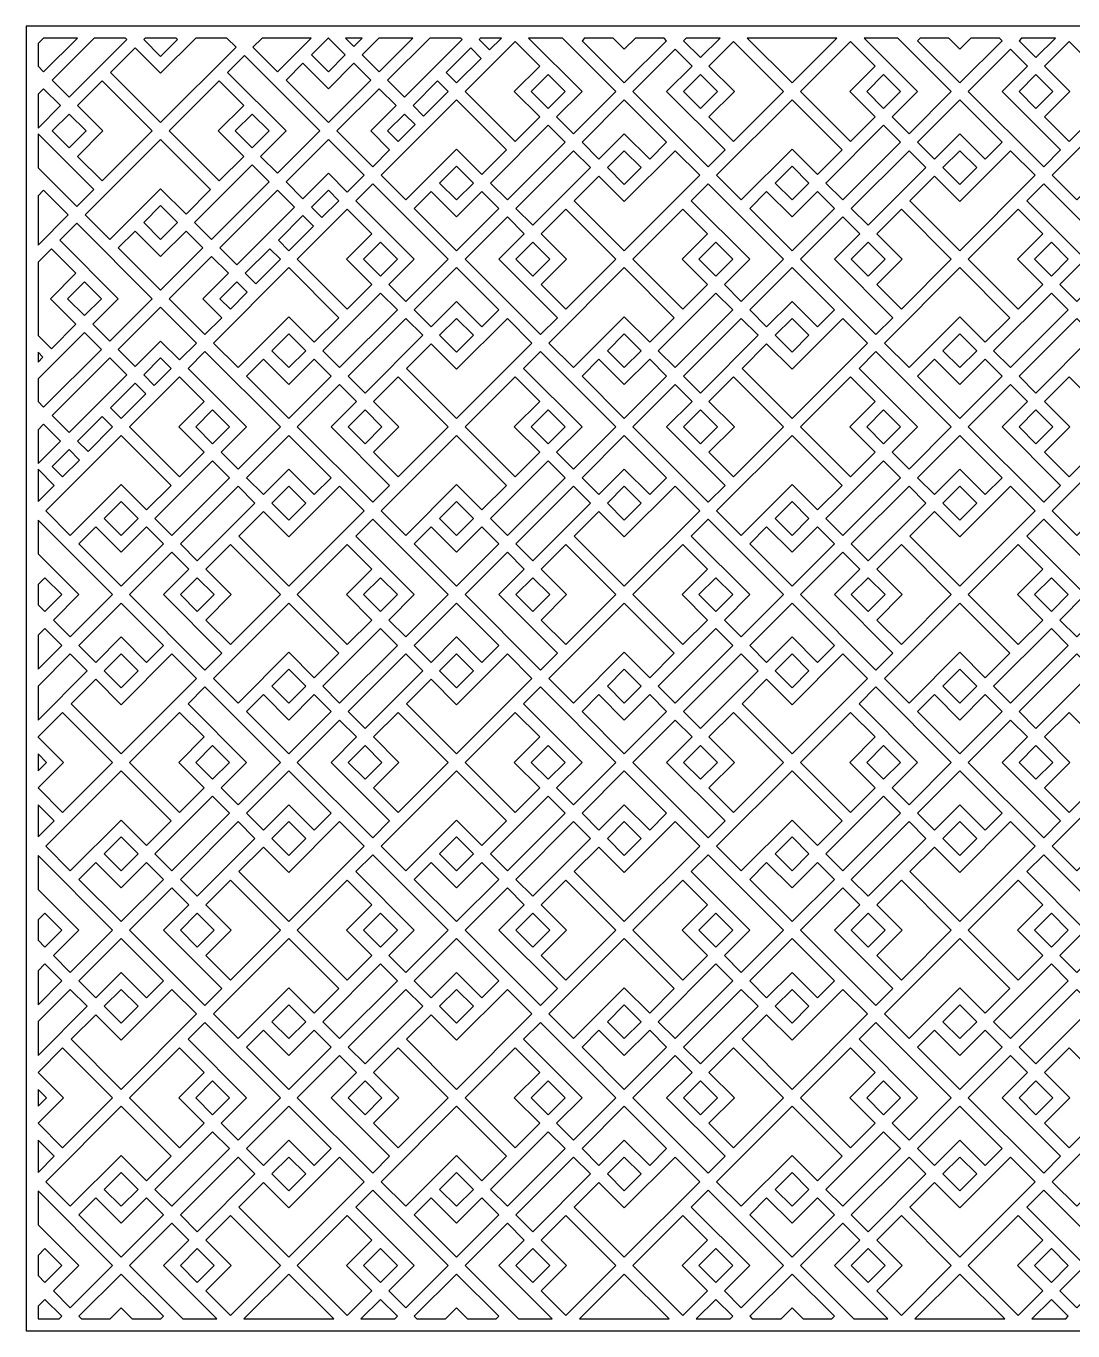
# Model space of a CAD drawing. Header units: millimetres. Extents: x 21272 to 24672, y 561 to 2741.
# Drawn here: x 21272 to 23021, y 561 to 2741 of the extents above; entities that cross this region are included whole.
import ezdxf

# ---------------------------------------------------------------- set-up
doc = ezdxf.new("R2010")
doc.units = ezdxf.units.MM
doc.layers.get('0').update_dxf_attribs({"color": 1})

msp = doc.modelspace()

# ---------------------------------------------------------------- linework, layer by layer
for points in [[(21272.5, 561.4), (24672.5, 561.4), (24672.5, 2741.4), (21272.5, 2741.4)], [(21292.5, 2674.6), (21301.8, 2665.2), (21358.1, 2721.4), (21301.5, 2721.4), (21292.5, 2712.4)], [(21438.4, 2721.4), (21386.4, 2721.4), (21316, 2651.1), (21344.3, 2622.8), (21440.7, 2719.2)], [(21556.1, 2721.4), (21497.2, 2662.6), (21454.8, 2705), (21413.7, 2663.9), (21497.2, 2580.4), (21623.2, 2706.3), (21608.1, 2721.4)], [(21523.2, 2721.4), (21471.2, 2721.4), (21468.9, 2719.2), (21497.2, 2690.9), (21525.5, 2719.2)], [(21666.6, 2721.4), (21651.5, 2706.3), (21692.6, 2665.2), (21748.8, 2721.4)], [(21777.8, 2721.4), (21777.1, 2721.4), (21749.2, 2693.5), (21777.5, 2665.2), (21805.7, 2693.5)], [(21833.7, 2721.4), (21806.1, 2721.4), (21819.9, 2707.6)], [(21918.5, 2721.4), (21862, 2721.4), (21834, 2693.5), (21862.3, 2665.2)], [(21946.8, 2721.4), (21876.5, 2651.1), (21904.7, 2622.8), (22001.1, 2719.2), (21998.9, 2721.4)], [(22032.8, 2687.5), (22015.3, 2705), (21974.1, 2663.9), (21991.6, 2646.4)], [(22089.3, 2548.7), (22130.5, 2589.8), (22088, 2632.3), (22130.5, 2674.7), (22089.3, 2715.8), (22005.8, 2632.3)], [(22031.7, 2721.4), (22029.4, 2719.2), (22046.9, 2701.7), (22066.7, 2721.4)], [(22168.6, 2721.4), (22112, 2721.4), (22201.2, 2632.3), (22158.7, 2589.8), (22187, 2561.6), (22257.7, 2632.3)], [(22205.5, 2721.4), (22201.2, 2717.1), (22271.9, 2646.4), (22342.6, 2717.1), (22338.3, 2721.4), (22290.3, 2721.4), (22271.9, 2703), (22253.4, 2721.4)], [(22431.8, 2721.4), (22375.2, 2721.4), (22370.9, 2717.1), (22399.2, 2688.8)], [(22454.4, 2548.7), (22538, 2632.3), (22454.4, 2715.8), (22413.3, 2674.7), (22455.7, 2632.3), (22413.3, 2589.8)], [(22477.1, 2721.4), (22552.1, 2646.4), (22627.2, 2721.4)], [(22649.8, 2548.7), (22690.9, 2589.8), (22648.5, 2632.3), (22690.9, 2674.7), (22649.8, 2715.8), (22566.3, 2632.3)], [(22672.5, 2721.4), (22761.6, 2632.3), (22719.2, 2589.8), (22747.5, 2561.6), (22818.2, 2632.3), (22729, 2721.4)], [(22766, 2721.4), (22761.6, 2717.1), (22832.4, 2646.4), (22903.1, 2717.1), (22898.7, 2721.4), (22850.8, 2721.4), (22832.4, 2703), (22813.9, 2721.4)], [(22935.7, 2721.4), (22931.3, 2717.1), (22959.6, 2688.8), (22992.2, 2721.4)], [(23014.9, 2548.7), (23098.4, 2632.3), (23014.9, 2715.8), (22973.8, 2674.7), (23016.2, 2632.3), (22973.8, 2589.8)], [(21692.6, 2495.5), (21763.3, 2566.2), (21637.3, 2692.2), (21609.1, 2663.9), (21706.8, 2566.2), (21664.3, 2523.8)], [(22440.3, 2534.6), (22412, 2506.3), (22286, 2632.3), (22356.7, 2703), (22385, 2674.7), (22342.6, 2632.3)], [(23000.8, 2534.6), (22972.5, 2506.3), (22846.5, 2632.3), (22917.2, 2703), (22945.5, 2674.7), (22903.1, 2632.3)], [(21706.8, 2651.1), (21735, 2679.4), (21777.5, 2636.9), (21819.9, 2679.4), (21848.2, 2651.1), (21777.5, 2580.4)], [(22144.6, 2604), (22116.3, 2632.3), (22144.6, 2660.6), (22172.9, 2632.3)], [(22427.4, 2632.3), (22399.2, 2604), (22370.9, 2632.3), (22399.2, 2660.6)], [(22705.1, 2604), (22676.8, 2632.3), (22705.1, 2660.6), (22733.4, 2632.3)], [(22987.9, 2632.3), (22959.6, 2604), (22931.3, 2632.3), (22959.6, 2660.6)], [(21399.5, 2482.7), (21483.1, 2566.2), (21399.5, 2649.8), (21358.4, 2608.7), (21400.8, 2566.2), (21358.4, 2523.8)], [(21594.9, 2482.7), (21636, 2523.8), (21593.6, 2566.2), (21636, 2608.7), (21594.9, 2649.8), (21511.4, 2566.2)], [(21977.5, 2632.3), (21960, 2649.8), (21918.9, 2608.7), (21936.4, 2591.1)], [(21292.5, 2627.6), (21292.5, 2571), (21330.1, 2608.7), (21301.8, 2636.9)], [(21851.5, 2506.3), (21791.6, 2566.2), (21862.3, 2636.9), (21890.6, 2608.7), (21848.2, 2566.2), (21879.8, 2534.6)], [(22075.2, 2534.6), (21991.6, 2618.1), (21865.7, 2492.2), (21906.8, 2451), (21991.6, 2535.9), (22034.1, 2493.5)], [(22201.2, 2547.4), (22271.9, 2618.1), (22342.6, 2547.4), (22314.3, 2519.1), (22271.9, 2561.6), (22229.5, 2519.1)], [(22635.7, 2534.6), (22552.1, 2618.1), (22426.1, 2492.2), (22467.3, 2451), (22552.1, 2535.9), (22594.5, 2493.5)], [(22761.6, 2547.4), (22832.4, 2618.1), (22903.1, 2547.4), (22874.8, 2519.1), (22832.4, 2561.6), (22789.9, 2519.1)], [(23196.1, 2534.6), (23112.6, 2618.1), (22986.6, 2492.2), (23027.7, 2451), (23112.6, 2535.9), (23155, 2493.5)], [(21372.6, 2566.2), (21344.3, 2537.9), (21316, 2566.2), (21344.3, 2594.5)], [(21650.2, 2537.9), (21621.9, 2566.2), (21650.2, 2594.5), (21678.5, 2566.2)], [(21894, 2548.7), (21876.5, 2566.2), (21904.7, 2594.5), (21922.2, 2577)], [(22172.9, 2547.4), (22144.6, 2575.7), (22048.2, 2479.3), (22076.5, 2451)], [(22733.4, 2547.4), (22705.1, 2575.7), (22608.7, 2479.3), (22637, 2451)], [(21292.5, 2561.5), (21292.5, 2504.9), (21357.1, 2440.2), (21385.4, 2468.5)], [(21580.8, 2468.5), (21497.2, 2552.1), (21371.3, 2426.1), (21412.4, 2385), (21497.2, 2469.8), (21539.7, 2427.4)], [(21809.1, 2463.9), (21777.5, 2495.5), (21735, 2453.1), (21706.8, 2481.4), (21777.5, 2552.1), (21837.4, 2492.2)], [(22090.6, 2436.9), (22118.9, 2408.6), (22215.3, 2505), (22187, 2533.3)], [(22188.3, 2449.7), (22271.9, 2366.2), (22397.9, 2492.2), (22356.7, 2533.3), (22271.9, 2448.4), (22229.5, 2490.9)], [(22271.9, 2476.7), (22243.6, 2505), (22271.9, 2533.3), (22300.2, 2505)], [(22651.1, 2436.9), (22679.4, 2408.6), (22775.8, 2505), (22747.5, 2533.3)], [(22748.8, 2449.7), (22832.4, 2366.2), (22958.3, 2492.2), (22917.2, 2533.3), (22832.4, 2448.4), (22789.9, 2490.9)], [(22832.4, 2476.7), (22804.1, 2505), (22832.4, 2533.3), (22860.6, 2505)], [(21678.5, 2481.4), (21650.2, 2509.7), (21553.8, 2413.3), (21582.1, 2385)], [(22019.9, 2479.3), (21991.6, 2451), (21963.4, 2479.3), (21991.6, 2507.6)], [(22580.4, 2479.3), (22552.1, 2451), (22523.8, 2479.3), (22552.1, 2507.6)], [(21292.5, 2375.6), (21343, 2426.1), (21301.8, 2467.2), (21292.5, 2457.9)], [(21596.2, 2370.8), (21624.5, 2342.6), (21720.9, 2438.9), (21692.6, 2467.2)], [(21766.7, 2421.4), (21749.2, 2438.9), (21777.5, 2467.2), (21795, 2449.7)], [(21906.8, 2281.3), (21977.5, 2352), (21851.5, 2478), (21823.2, 2449.7), (21920.9, 2352), (21878.5, 2309.6)], [(21920.9, 2436.9), (21949.2, 2465.2), (21991.6, 2422.7), (22034.1, 2465.2), (22062.4, 2436.9), (21991.6, 2366.2)], [(22467.3, 2281.3), (22538, 2352), (22412, 2478), (22383.7, 2449.7), (22481.4, 2352), (22439, 2309.6)], [(22481.4, 2436.9), (22509.7, 2465.2), (22552.1, 2422.7), (22594.5, 2465.2), (22622.8, 2436.9), (22552.1, 2366.2)], [(23027.7, 2281.3), (23098.4, 2352), (22972.5, 2478), (22944.2, 2449.7), (23041.9, 2352), (22999.5, 2309.6)], [(21525.5, 2413.3), (21497.2, 2385), (21468.9, 2413.3), (21497.2, 2441.6)], [(21752.5, 2407.3), (21735, 2424.8), (21693.9, 2383.7), (21711.4, 2366.2)], [(21809.1, 2268.5), (21850.2, 2309.6), (21807.8, 2352), (21850.2, 2394.5), (21809.1, 2435.6), (21725.6, 2352)], [(22160, 2254.3), (22131.8, 2226.1), (22005.8, 2352), (22076.5, 2422.7), (22104.8, 2394.5), (22062.4, 2352)], [(22174.2, 2268.5), (22257.7, 2352), (22174.2, 2435.6), (22133.1, 2394.5), (22175.5, 2352), (22133.1, 2309.6)], [(22369.6, 2268.5), (22410.7, 2309.6), (22368.3, 2352), (22410.7, 2394.5), (22369.6, 2435.6), (22286, 2352)], [(22720.5, 2254.3), (22692.2, 2226.1), (22566.3, 2352), (22637, 2422.7), (22665.3, 2394.5), (22622.8, 2352)], [(22734.7, 2268.5), (22818.2, 2352), (22734.7, 2435.6), (22693.5, 2394.5), (22736, 2352), (22693.5, 2309.6)], [(22930, 2268.5), (22971.2, 2309.6), (22928.7, 2352), (22971.2, 2394.5), (22930, 2435.6), (22846.5, 2352)], [(21412.4, 2215.3), (21483.1, 2286), (21357.1, 2412), (21328.8, 2383.7), (21426.5, 2286), (21384.1, 2243.6)], [(21426.5, 2370.8), (21454.8, 2399.1), (21497.2, 2356.7), (21539.7, 2399.1), (21567.9, 2370.8), (21497.2, 2300.1)], [(21864.4, 2323.8), (21836.1, 2352), (21864.4, 2380.3), (21892.7, 2352)], [(22147.2, 2352), (22118.9, 2323.8), (22090.6, 2352), (22118.9, 2380.3)], [(22424.8, 2323.8), (22396.6, 2352), (22424.8, 2380.3), (22453.1, 2352)], [(22707.7, 2352), (22679.4, 2323.8), (22651.1, 2352), (22679.4, 2380.3)], [(22985.3, 2323.8), (22957, 2352), (22985.3, 2380.3), (23013.6, 2352)], [(21292.5, 2347.3), (21292.5, 2224.7), (21314.7, 2202.4), (21355.8, 2243.6), (21313.4, 2286), (21355.8, 2328.4), (21314.7, 2369.5)], [(21571.3, 2226.1), (21511.4, 2286), (21582.1, 2356.7), (21610.4, 2328.4), (21567.9, 2286), (21599.6, 2254.3)], [(21697.3, 2352), (21679.8, 2369.5), (21638.6, 2328.4), (21656.1, 2310.9)], [(21795, 2254.3), (21711.4, 2337.9), (21585.4, 2211.9), (21626.6, 2170.8), (21711.4, 2255.6), (21753.8, 2213.2)], [(21920.9, 2267.2), (21991.6, 2337.9), (22062.4, 2267.2), (22034.1, 2238.9), (21991.6, 2281.3), (21949.2, 2238.9)], [(22355.4, 2254.3), (22271.9, 2337.9), (22145.9, 2211.9), (22187, 2170.8), (22271.9, 2255.6), (22314.3, 2213.2)], [(22481.4, 2267.2), (22552.1, 2337.9), (22622.8, 2267.2), (22594.5, 2238.9), (22552.1, 2281.3), (22509.7, 2238.9)], [(22915.9, 2254.3), (22832.4, 2337.9), (22706.4, 2211.9), (22747.5, 2170.8), (22832.4, 2255.6), (22874.8, 2213.2)], [(21369.9, 2257.7), (21341.7, 2286), (21369.9, 2314.3), (21398.2, 2286)], [(21613.7, 2268.5), (21596.2, 2286), (21624.5, 2314.3), (21642, 2296.8)], [(21892.7, 2267.2), (21864.4, 2295.5), (21768, 2199.1), (21796.3, 2170.8)], [(22453.1, 2267.2), (22424.8, 2295.5), (22328.5, 2199.1), (22356.7, 2170.8)], [(23013.6, 2267.2), (22985.3, 2295.5), (22888.9, 2199.1), (22917.2, 2170.8)], [(21528.9, 2183.6), (21497.2, 2215.3), (21454.8, 2172.9), (21426.5, 2201.1), (21497.2, 2271.8), (21557.2, 2211.9)], [(21810.4, 2156.7), (21838.7, 2128.4), (21935.1, 2224.8), (21906.8, 2253)], [(21908.1, 2169.5), (21991.6, 2085.9), (22117.6, 2211.9), (22076.5, 2253), (21991.6, 2168.2), (21949.2, 2210.6)], [(21991.6, 2196.5), (21963.4, 2224.8), (21991.6, 2253), (22019.9, 2224.8)], [(22370.9, 2156.7), (22399.2, 2128.4), (22495.5, 2224.8), (22467.3, 2253)], [(22468.6, 2169.5), (22552.1, 2085.9), (22678.1, 2211.9), (22637, 2253), (22552.1, 2168.2), (22509.7, 2210.6)], [(22552.1, 2196.5), (22523.8, 2224.8), (22552.1, 2253), (22580.4, 2224.8)], [(22931.3, 2156.7), (22959.6, 2128.4), (23056, 2224.8), (23027.7, 2253)], [(21292.5, 2151.9), (21292.5, 2114.1), (21301.8, 2104.7), (21398.2, 2201.1), (21369.9, 2229.4)], [(21739.7, 2199.1), (21711.4, 2170.8), (21683.1, 2199.1), (21711.4, 2227.4)], [(22300.2, 2199.1), (22271.9, 2170.8), (22243.6, 2199.1), (22271.9, 2227.4)], [(22860.6, 2199.1), (22832.4, 2170.8), (22804.1, 2199.1), (22832.4, 2227.4)], [(21292.5, 2196.4), (21292.5, 2180.2), (21300.5, 2188.3)], [(21316, 2090.6), (21344.3, 2062.3), (21440.7, 2158.7), (21412.4, 2187)], [(21486.4, 2141.2), (21468.9, 2158.7), (21497.2, 2187), (21514.7, 2169.5)], [(21626.6, 2001.1), (21697.3, 2071.8), (21571.3, 2197.8), (21543, 2169.5), (21640.7, 2071.8), (21598.3, 2029.4)], [(21640.7, 2156.7), (21669, 2184.9), (21711.4, 2142.5), (21753.8, 2184.9), (21782.1, 2156.7), (21711.4, 2085.9)], [(22187, 2001.1), (22257.7, 2071.8), (22131.8, 2197.8), (22103.5, 2169.5), (22201.2, 2071.8), (22158.7, 2029.4)], [(22201.2, 2156.7), (22229.5, 2184.9), (22271.9, 2142.5), (22314.3, 2184.9), (22342.6, 2156.7), (22271.9, 2085.9)], [(22747.5, 2001.1), (22818.2, 2071.8), (22692.2, 2197.8), (22664, 2169.5), (22761.6, 2071.8), (22719.2, 2029.4)], [(22761.6, 2156.7), (22789.9, 2184.9), (22832.4, 2142.5), (22874.8, 2184.9), (22903.1, 2156.7), (22832.4, 2085.9)], [(21472.3, 2127.1), (21454.8, 2144.6), (21413.7, 2103.4), (21431.2, 2085.9)], [(21528.9, 1988.3), (21570, 2029.4), (21527.6, 2071.8), (21570, 2114.2), (21528.9, 2155.4), (21445.3, 2071.8)], [(21879.8, 1974.1), (21851.5, 1945.8), (21725.6, 2071.8), (21796.3, 2142.5), (21824.6, 2114.2), (21782.1, 2071.8)], [(21894, 1988.3), (21977.5, 2071.8), (21894, 2155.4), (21852.8, 2114.2), (21895.3, 2071.8), (21852.8, 2029.4)], [(22089.3, 1988.3), (22130.5, 2029.4), (22088, 2071.8), (22130.5, 2114.2), (22089.3, 2155.4), (22005.8, 2071.8)], [(22440.3, 1974.1), (22412, 1945.8), (22286, 2071.8), (22356.7, 2142.5), (22385, 2114.2), (22342.6, 2071.8)], [(22454.4, 1988.3), (22538, 2071.8), (22454.4, 2155.4), (22413.3, 2114.2), (22455.7, 2071.8), (22413.3, 2029.4)], [(22649.8, 1988.3), (22690.9, 2029.4), (22648.5, 2071.8), (22690.9, 2114.2), (22649.8, 2155.4), (22566.3, 2071.8)], [(23000.8, 1974.1), (22972.5, 1945.8), (22846.5, 2071.8), (22917.2, 2142.5), (22945.5, 2114.2), (22903.1, 2071.8)], [(23014.9, 1988.3), (23098.4, 2071.8), (23014.9, 2155.4), (22973.8, 2114.2), (23016.2, 2071.8), (22973.8, 2029.4)], [(21584.1, 2043.5), (21555.8, 2071.8), (21584.1, 2100.1), (21612.4, 2071.8)], [(21867, 2071.8), (21838.7, 2043.5), (21810.4, 2071.8), (21838.7, 2100.1)], [(22144.6, 2043.5), (22116.3, 2071.8), (22144.6, 2100.1), (22172.9, 2071.8)], [(22427.4, 2071.8), (22399.2, 2043.5), (22370.9, 2071.8), (22399.2, 2100.1)], [(22705.1, 2043.5), (22676.8, 2071.8), (22705.1, 2100.1), (22733.4, 2071.8)], [(22987.9, 2071.8), (22959.6, 2043.5), (22931.3, 2071.8), (22959.6, 2100.1)], [(21292.5, 2067.1), (21292.5, 2010.5), (21330.1, 2048.2), (21301.8, 2076.5)], [(21417, 2071.8), (21399.5, 2089.3), (21358.4, 2048.2), (21375.9, 2030.7)], [(21514.7, 1974.1), (21431.2, 2057.7), (21305.2, 1931.7), (21346.3, 1890.6), (21431.2, 1975.4), (21473.6, 1933)], [(21640.7, 1986.9), (21711.4, 2057.7), (21782.1, 1986.9), (21753.8, 1958.7), (21711.4, 2001.1), (21669, 1958.7)], [(22075.2, 1974.1), (21991.6, 2057.7), (21865.7, 1931.7), (21906.8, 1890.6), (21991.6, 1975.4), (22034.1, 1933)], [(22201.2, 1986.9), (22271.9, 2057.7), (22342.6, 1986.9), (22314.3, 1958.7), (22271.9, 2001.1), (22229.5, 1958.7)], [(22635.7, 1974.1), (22552.1, 2057.7), (22426.1, 1931.7), (22467.3, 1890.6), (22552.1, 1975.4), (22594.5, 1933)], [(22761.6, 1986.9), (22832.4, 2057.7), (22903.1, 1986.9), (22874.8, 1958.7), (22832.4, 2001.1), (22789.9, 1958.7)], [(23196.1, 1974.1), (23112.6, 2057.7), (22986.6, 1931.7), (23027.7, 1890.6), (23112.6, 1975.4), (23155, 1933)], [(21333.5, 1988.3), (21316, 2005.8), (21344.3, 2034), (21361.8, 2016.5)], [(21612.4, 1986.9), (21584.1, 2015.2), (21487.7, 1918.8), (21516, 1890.6)], [(22172.9, 1986.9), (22144.6, 2015.2), (22048.2, 1918.8), (22076.5, 1890.6)], [(22733.4, 1986.9), (22705.1, 2015.2), (22608.7, 1918.8), (22637, 1890.6)], [(21292.5, 1947.2), (21319.3, 1974.1), (21292.5, 2001)], [(21530.2, 1876.4), (21558.5, 1848.1), (21654.8, 1944.5), (21626.6, 1972.8)], [(21627.9, 1889.3), (21711.4, 1805.7), (21837.4, 1931.7), (21796.3, 1972.8), (21711.4, 1888), (21669, 1930.4)], [(21711.4, 1916.2), (21683.1, 1944.5), (21711.4, 1972.8), (21739.7, 1944.5)], [(22090.6, 1876.4), (22118.9, 1848.1), (22215.3, 1944.5), (22187, 1972.8)], [(22188.3, 1889.3), (22271.9, 1805.7), (22397.9, 1931.7), (22356.7, 1972.8), (22271.9, 1888), (22229.5, 1930.4)], [(22271.9, 1916.2), (22243.6, 1944.5), (22271.9, 1972.8), (22300.2, 1944.5)], [(22651.1, 1876.4), (22679.4, 1848.1), (22775.8, 1944.5), (22747.5, 1972.8)], [(22748.8, 1889.3), (22832.4, 1805.7), (22958.3, 1931.7), (22917.2, 1972.8), (22832.4, 1888), (22789.9, 1930.4)], [(22832.4, 1916.2), (22804.1, 1944.5), (22832.4, 1972.8), (22860.6, 1944.5)], [(21459.5, 1918.8), (21431.2, 1890.6), (21402.9, 1918.8), (21431.2, 1947.1)], [(22019.9, 1918.8), (21991.6, 1890.6), (21963.4, 1918.8), (21991.6, 1947.1)], [(22580.4, 1918.8), (22552.1, 1890.6), (22523.8, 1918.8), (22552.1, 1947.1)], [(21292.5, 1859.6), (21360.5, 1791.6), (21318, 1749.1), (21346.3, 1720.9), (21417, 1791.6), (21292.5, 1916.1)], [(21360.5, 1876.4), (21388.8, 1904.7), (21431.2, 1862.3), (21473.6, 1904.7), (21501.9, 1876.4), (21431.2, 1805.7)], [(21906.8, 1720.9), (21977.5, 1791.6), (21851.5, 1917.5), (21823.2, 1889.3), (21920.9, 1791.6), (21878.5, 1749.1)], [(21920.9, 1876.4), (21949.2, 1904.7), (21991.6, 1862.3), (22034.1, 1904.7), (22062.4, 1876.4), (21991.6, 1805.7)], [(22467.3, 1720.9), (22538, 1791.6), (22412, 1917.5), (22383.7, 1889.3), (22481.4, 1791.6), (22439, 1749.1)], [(22481.4, 1876.4), (22509.7, 1904.7), (22552.1, 1862.3), (22594.5, 1904.7), (22622.8, 1876.4), (22552.1, 1805.7)], [(23027.7, 1720.9), (23098.4, 1791.6), (22972.5, 1917.5), (22944.2, 1889.3), (23041.9, 1791.6), (22999.5, 1749.1)], [(21613.7, 1708), (21697.3, 1791.6), (21613.7, 1875.1), (21572.6, 1834), (21615, 1791.6), (21572.6, 1749.1)], [(21809.1, 1708), (21850.2, 1749.1), (21807.8, 1791.6), (21850.2, 1834), (21809.1, 1875.1), (21725.6, 1791.6)], [(22174.2, 1708), (22257.7, 1791.6), (22174.2, 1875.1), (22133.1, 1834), (22175.5, 1791.6), (22133.1, 1749.1)], [(22369.6, 1708), (22410.7, 1749.1), (22368.3, 1791.6), (22410.7, 1834), (22369.6, 1875.1), (22286, 1791.6)], [(22734.7, 1708), (22818.2, 1791.6), (22734.7, 1875.1), (22693.5, 1834), (22736, 1791.6), (22693.5, 1749.1)], [(22930, 1708), (22971.2, 1749.1), (22928.7, 1791.6), (22971.2, 1834), (22930, 1875.1), (22846.5, 1791.6)], [(21599.6, 1693.9), (21571.3, 1665.6), (21445.3, 1791.6), (21516, 1862.3), (21544.3, 1834), (21501.9, 1791.6)], [(22160, 1693.9), (22131.8, 1665.6), (22005.8, 1791.6), (22076.5, 1862.3), (22104.8, 1834), (22062.4, 1791.6)], [(22720.5, 1693.9), (22692.2, 1665.6), (22566.3, 1791.6), (22637, 1862.3), (22665.3, 1834), (22622.8, 1791.6)], [(21292.5, 1774.7), (21303.9, 1763.3), (21332.2, 1791.6), (21303.9, 1819.9), (21292.5, 1808.4)], [(21586.7, 1791.6), (21558.5, 1763.3), (21530.2, 1791.6), (21558.5, 1819.9)], [(21864.4, 1763.3), (21836.1, 1791.6), (21864.4, 1819.9), (21892.7, 1791.6)], [(22147.2, 1791.6), (22118.9, 1763.3), (22090.6, 1791.6), (22118.9, 1819.9)], [(22424.8, 1763.3), (22396.6, 1791.6), (22424.8, 1819.9), (22453.1, 1791.6)], [(22707.7, 1791.6), (22679.4, 1763.3), (22651.1, 1791.6), (22679.4, 1819.9)], [(22985.3, 1763.3), (22957, 1791.6), (22985.3, 1819.9), (23013.6, 1791.6)], [(21360.5, 1706.7), (21431.2, 1777.4), (21501.9, 1706.7), (21473.6, 1678.4), (21431.2, 1720.9), (21388.8, 1678.4)], [(21795, 1693.9), (21711.4, 1777.4), (21585.4, 1651.4), (21626.6, 1610.3), (21711.4, 1695.2), (21753.8, 1652.8)], [(21920.9, 1706.7), (21991.6, 1777.4), (22062.4, 1706.7), (22034.1, 1678.4), (21991.6, 1720.9), (21949.2, 1678.4)], [(22355.4, 1693.9), (22271.9, 1777.4), (22145.9, 1651.4), (22187, 1610.3), (22271.9, 1695.2), (22314.3, 1652.8)], [(22481.4, 1706.7), (22552.1, 1777.4), (22622.8, 1706.7), (22594.5, 1678.4), (22552.1, 1720.9), (22509.7, 1678.4)], [(22915.9, 1693.9), (22832.4, 1777.4), (22706.4, 1651.4), (22747.5, 1610.3), (22832.4, 1695.2), (22874.8, 1652.8)], [(21292.5, 1723.6), (21292.5, 1667), (21332.2, 1706.7), (21303.9, 1735)], [(21892.7, 1706.7), (21864.4, 1735), (21768, 1638.6), (21796.3, 1610.3)], [(22453.1, 1706.7), (22424.8, 1735), (22328.5, 1638.6), (22356.7, 1610.3)], [(23013.6, 1706.7), (22985.3, 1735), (22888.9, 1638.6), (22917.2, 1610.3)], [(21292.5, 1638.7), (21292.5, 1582.1), (21374.6, 1664.3), (21346.3, 1692.6)], [(21347.6, 1609), (21431.2, 1525.5), (21557.2, 1651.4), (21516, 1692.6), (21431.2, 1607.7), (21388.8, 1650.1)], [(21431.2, 1636), (21402.9, 1664.3), (21431.2, 1692.6), (21459.5, 1664.3)], [(21810.4, 1596.2), (21838.7, 1567.9), (21935.1, 1664.3), (21906.8, 1692.6)], [(21908.1, 1609), (21991.6, 1525.5), (22117.6, 1651.4), (22076.5, 1692.6), (21991.6, 1607.7), (21949.2, 1650.1)], [(21991.6, 1636), (21963.4, 1664.3), (21991.6, 1692.6), (22019.9, 1664.3)], [(22370.9, 1596.2), (22399.2, 1567.9), (22495.5, 1664.3), (22467.3, 1692.6)], [(22468.6, 1609), (22552.1, 1525.5), (22678.1, 1651.4), (22637, 1692.6), (22552.1, 1607.7), (22509.7, 1650.1)], [(22552.1, 1636), (22523.8, 1664.3), (22552.1, 1692.6), (22580.4, 1664.3)], [(22931.3, 1596.2), (22959.6, 1567.9), (23056, 1664.3), (23027.7, 1692.6)], [(21739.7, 1638.6), (21711.4, 1610.3), (21683.1, 1638.6), (21711.4, 1666.9)], [(22300.2, 1638.6), (22271.9, 1610.3), (22243.6, 1638.6), (22271.9, 1666.9)], [(22860.6, 1638.6), (22832.4, 1610.3), (22804.1, 1638.6), (22832.4, 1666.9)], [(21626.6, 1440.6), (21697.3, 1511.3), (21571.3, 1637.3), (21543, 1609), (21640.7, 1511.3), (21598.3, 1468.9)], [(22187, 1440.6), (22257.7, 1511.3), (22131.8, 1637.3), (22103.5, 1609), (22201.2, 1511.3), (22158.7, 1468.9)], [(22747.5, 1440.6), (22818.2, 1511.3), (22692.2, 1637.3), (22664, 1609), (22761.6, 1511.3), (22719.2, 1468.9)], [(21640.7, 1596.2), (21669, 1624.5), (21711.4, 1582), (21753.8, 1624.5), (21782.1, 1596.2), (21711.4, 1525.5)], [(22201.2, 1596.2), (22229.5, 1624.5), (22271.9, 1582), (22314.3, 1624.5), (22342.6, 1596.2), (22271.9, 1525.5)], [(22761.6, 1596.2), (22789.9, 1624.5), (22832.4, 1582), (22874.8, 1624.5), (22903.1, 1596.2), (22832.4, 1525.5)], [(21292.5, 1553.7), (21334.8, 1511.3), (21292.5, 1469), (21292.5, 1468.8), (21333.5, 1427.8), (21417, 1511.3), (21333.5, 1594.9), (21292.5, 1553.9)], [(21528.9, 1427.8), (21570, 1468.9), (21527.6, 1511.3), (21570, 1553.8), (21528.9, 1594.9), (21445.3, 1511.3)], [(21894, 1427.8), (21977.5, 1511.3), (21894, 1594.9), (21852.8, 1553.8), (21895.3, 1511.3), (21852.8, 1468.9)], [(22089.3, 1427.8), (22130.5, 1468.9), (22088, 1511.3), (22130.5, 1553.8), (22089.3, 1594.9), (22005.8, 1511.3)], [(22454.4, 1427.8), (22538, 1511.3), (22454.4, 1594.9), (22413.3, 1553.8), (22455.7, 1511.3), (22413.3, 1468.9)], [(22649.8, 1427.8), (22690.9, 1468.9), (22648.5, 1511.3), (22690.9, 1553.8), (22649.8, 1594.9), (22566.3, 1511.3)], [(23014.9, 1427.8), (23098.4, 1511.3), (23014.9, 1594.9), (22973.8, 1553.8), (23016.2, 1511.3), (22973.8, 1468.9)], [(21879.8, 1413.6), (21851.5, 1385.4), (21725.6, 1511.3), (21796.3, 1582), (21824.6, 1553.8), (21782.1, 1511.3)], [(22440.3, 1413.6), (22412, 1385.4), (22286, 1511.3), (22356.7, 1582), (22385, 1553.8), (22342.6, 1511.3)], [(23000.8, 1413.6), (22972.5, 1385.4), (22846.5, 1511.3), (22917.2, 1582), (22945.5, 1553.8), (22903.1, 1511.3)], [(21584.1, 1483), (21555.8, 1511.3), (21584.1, 1539.6), (21612.4, 1511.3)], [(21867, 1511.3), (21838.7, 1483), (21810.4, 1511.3), (21838.7, 1539.6)], [(22144.6, 1483), (22116.3, 1511.3), (22144.6, 1539.6), (22172.9, 1511.3)], [(22427.4, 1511.3), (22399.2, 1483), (22370.9, 1511.3), (22399.2, 1539.6)], [(22705.1, 1483), (22676.8, 1511.3), (22705.1, 1539.6), (22733.4, 1511.3)], [(22987.9, 1511.3), (22959.6, 1483), (22931.3, 1511.3), (22959.6, 1539.6)], [(21292.5, 1497.3), (21306.5, 1511.3), (21292.5, 1525.4)], [(21514.7, 1413.6), (21431.2, 1497.2), (21305.2, 1371.2), (21346.3, 1330.1), (21431.2, 1414.9), (21473.6, 1372.5)], [(21640.7, 1426.5), (21711.4, 1497.2), (21782.1, 1426.5), (21753.8, 1398.2), (21711.4, 1440.6), (21669, 1398.2)], [(22075.2, 1413.6), (21991.6, 1497.2), (21865.7, 1371.2), (21906.8, 1330.1), (21991.6, 1414.9), (22034.1, 1372.5)], [(22201.2, 1426.5), (22271.9, 1497.2), (22342.6, 1426.5), (22314.3, 1398.2), (22271.9, 1440.6), (22229.5, 1398.2)], [(22635.7, 1413.6), (22552.1, 1497.2), (22426.1, 1371.2), (22467.3, 1330.1), (22552.1, 1414.9), (22594.5, 1372.5)], [(22761.6, 1426.5), (22832.4, 1497.2), (22903.1, 1426.5), (22874.8, 1398.2), (22832.4, 1440.6), (22789.9, 1398.2)], [(23196.1, 1413.6), (23112.6, 1497.2), (22986.6, 1371.2), (23027.7, 1330.1), (23112.6, 1414.9), (23155, 1372.5)], [(21292.5, 1386.8), (21319.3, 1413.6), (21292.5, 1440.5)], [(21612.4, 1426.5), (21584.1, 1454.8), (21487.7, 1358.4), (21516, 1330.1)], [(22172.9, 1426.5), (22144.6, 1454.8), (22048.2, 1358.4), (22076.5, 1330.1)], [(22733.4, 1426.5), (22705.1, 1454.8), (22608.7, 1358.4), (22637, 1330.1)], [(21530.2, 1315.9), (21558.5, 1287.7), (21654.8, 1384.1), (21626.6, 1412.3)], [(21627.9, 1328.8), (21711.4, 1245.2), (21837.4, 1371.2), (21796.3, 1412.3), (21711.4, 1327.5), (21669, 1369.9)], [(21711.4, 1355.8), (21683.1, 1384.1), (21711.4, 1412.3), (21739.7, 1384.1)], [(22090.6, 1315.9), (22118.9, 1287.7), (22215.3, 1384.1), (22187, 1412.3)], [(22188.3, 1328.8), (22271.9, 1245.2), (22397.9, 1371.2), (22356.7, 1412.3), (22271.9, 1327.5), (22229.5, 1369.9)], [(22271.9, 1355.8), (22243.6, 1384.1), (22271.9, 1412.3), (22300.2, 1384.1)], [(22651.1, 1315.9), (22679.4, 1287.7), (22775.8, 1384.1), (22747.5, 1412.3)], [(22748.8, 1328.8), (22832.4, 1245.2), (22958.3, 1371.2), (22917.2, 1412.3), (22832.4, 1327.5), (22789.9, 1369.9)], [(22832.4, 1355.8), (22804.1, 1384.1), (22832.4, 1412.3), (22860.6, 1384.1)], [(21459.5, 1358.4), (21431.2, 1330.1), (21402.9, 1358.4), (21431.2, 1386.7)], [(22019.9, 1358.4), (21991.6, 1330.1), (21963.4, 1358.4), (21991.6, 1386.7)], [(22580.4, 1358.4), (22552.1, 1330.1), (22523.8, 1358.4), (22552.1, 1386.7)], [(21292.5, 1299.1), (21360.5, 1231.1), (21318, 1188.7), (21346.3, 1160.4), (21417, 1231.1), (21292.5, 1355.7)], [(21906.8, 1160.4), (21977.5, 1231.1), (21851.5, 1357.1), (21823.2, 1328.8), (21920.9, 1231.1), (21878.5, 1188.7)], [(22467.3, 1160.4), (22538, 1231.1), (22412, 1357.1), (22383.7, 1328.8), (22481.4, 1231.1), (22439, 1188.7)], [(23027.7, 1160.4), (23098.4, 1231.1), (22972.5, 1357.1), (22944.2, 1328.8), (23041.9, 1231.1), (22999.5, 1188.7)], [(21360.5, 1315.9), (21388.8, 1344.2), (21431.2, 1301.8), (21473.6, 1344.2), (21501.9, 1315.9), (21431.2, 1245.2)], [(21920.9, 1315.9), (21949.2, 1344.2), (21991.6, 1301.8), (22034.1, 1344.2), (22062.4, 1315.9), (21991.6, 1245.2)], [(22481.4, 1315.9), (22509.7, 1344.2), (22552.1, 1301.8), (22594.5, 1344.2), (22622.8, 1315.9), (22552.1, 1245.2)], [(21613.7, 1147.5), (21697.3, 1231.1), (21613.7, 1314.6), (21572.6, 1273.5), (21615, 1231.1), (21572.6, 1188.7)], [(21809.1, 1147.5), (21850.2, 1188.7), (21807.8, 1231.1), (21850.2, 1273.5), (21809.1, 1314.6), (21725.6, 1231.1)], [(22174.2, 1147.5), (22257.7, 1231.1), (22174.2, 1314.6), (22133.1, 1273.5), (22175.5, 1231.1), (22133.1, 1188.7)], [(22369.6, 1147.5), (22410.7, 1188.7), (22368.3, 1231.1), (22410.7, 1273.5), (22369.6, 1314.6), (22286, 1231.1)], [(22734.7, 1147.5), (22818.2, 1231.1), (22734.7, 1314.6), (22693.5, 1273.5), (22736, 1231.1), (22693.5, 1188.7)], [(22930, 1147.5), (22971.2, 1188.7), (22928.7, 1231.1), (22971.2, 1273.5), (22930, 1314.6), (22846.5, 1231.1)], [(21599.6, 1133.4), (21571.3, 1105.1), (21445.3, 1231.1), (21516, 1301.8), (21544.3, 1273.5), (21501.9, 1231.1)], [(22160, 1133.4), (22131.8, 1105.1), (22005.8, 1231.1), (22076.5, 1301.8), (22104.8, 1273.5), (22062.4, 1231.1)], [(22720.5, 1133.4), (22692.2, 1105.1), (22566.3, 1231.1), (22637, 1301.8), (22665.3, 1273.5), (22622.8, 1231.1)], [(21292.5, 1248), (21292.5, 1214.2), (21303.9, 1202.8), (21332.2, 1231.1), (21303.9, 1259.4)], [(21586.7, 1231.1), (21558.5, 1202.8), (21530.2, 1231.1), (21558.5, 1259.4)], [(21864.4, 1202.8), (21836.1, 1231.1), (21864.4, 1259.4), (21892.7, 1231.1)], [(22147.2, 1231.1), (22118.9, 1202.8), (22090.6, 1231.1), (22118.9, 1259.4)], [(22424.8, 1202.8), (22396.6, 1231.1), (22424.8, 1259.4), (22453.1, 1231.1)], [(22707.7, 1231.1), (22679.4, 1202.8), (22651.1, 1231.1), (22679.4, 1259.4)], [(22985.3, 1202.8), (22957, 1231.1), (22985.3, 1259.4), (23013.6, 1231.1)], [(21360.5, 1146.2), (21431.2, 1217), (21501.9, 1146.2), (21473.6, 1118), (21431.2, 1160.4), (21388.8, 1118)], [(21795, 1133.4), (21711.4, 1217), (21585.4, 1091), (21626.6, 1049.9), (21711.4, 1134.7), (21753.8, 1092.3)], [(21920.9, 1146.2), (21991.6, 1217), (22062.4, 1146.2), (22034.1, 1118), (21991.6, 1160.4), (21949.2, 1118)], [(22355.4, 1133.4), (22271.9, 1217), (22145.9, 1091), (22187, 1049.9), (22271.9, 1134.7), (22314.3, 1092.3)], [(22481.4, 1146.2), (22552.1, 1217), (22622.8, 1146.2), (22594.5, 1118), (22552.1, 1160.4), (22509.7, 1118)], [(22915.9, 1133.4), (22832.4, 1217), (22706.4, 1091), (22747.5, 1049.9), (22832.4, 1134.7), (22874.8, 1092.3)], [(21292.5, 1163.1), (21292.5, 1106.5), (21332.2, 1146.2), (21303.9, 1174.5)], [(21892.7, 1146.2), (21864.4, 1174.5), (21768, 1078.1), (21796.3, 1049.9)], [(22453.1, 1146.2), (22424.8, 1174.5), (22328.5, 1078.1), (22356.7, 1049.9)], [(23013.6, 1146.2), (22985.3, 1174.5), (22888.9, 1078.1), (22917.2, 1049.9)], [(21292.5, 1021.7), (21374.6, 1103.8), (21346.3, 1132.1), (21292.5, 1078.2)], [(21347.6, 1048.6), (21431.2, 965), (21557.2, 1091), (21516, 1132.1), (21431.2, 1047.2), (21388.8, 1089.7)], [(21431.2, 1075.5), (21402.9, 1103.8), (21431.2, 1132.1), (21459.5, 1103.8)], [(21810.4, 1035.7), (21838.7, 1007.4), (21935.1, 1103.8), (21906.8, 1132.1)], [(21908.1, 1048.6), (21991.6, 965), (22117.6, 1091), (22076.5, 1132.1), (21991.6, 1047.2), (21949.2, 1089.7)], [(21991.6, 1075.5), (21963.4, 1103.8), (21991.6, 1132.1), (22019.9, 1103.8)], [(22370.9, 1035.7), (22399.2, 1007.4), (22495.5, 1103.8), (22467.3, 1132.1)], [(22468.6, 1048.6), (22552.1, 965), (22678.1, 1091), (22637, 1132.1), (22552.1, 1047.2), (22509.7, 1089.7)], [(22552.1, 1075.5), (22523.8, 1103.8), (22552.1, 1132.1), (22580.4, 1103.8)], [(22931.3, 1035.7), (22959.6, 1007.4), (23056, 1103.8), (23027.7, 1132.1)], [(21739.7, 1078.1), (21711.4, 1049.9), (21683.1, 1078.1), (21711.4, 1106.4)], [(22300.2, 1078.1), (22271.9, 1049.9), (22243.6, 1078.1), (22271.9, 1106.4)], [(22860.6, 1078.1), (22832.4, 1049.9), (22804.1, 1078.1), (22832.4, 1106.4)], [(21626.6, 880.2), (21697.3, 950.9), (21571.3, 1076.8), (21543, 1048.6), (21640.7, 950.9), (21598.3, 908.4)], [(22187, 880.2), (22257.7, 950.9), (22131.8, 1076.8), (22103.5, 1048.6), (22201.2, 950.9), (22158.7, 908.4)], [(22747.5, 880.2), (22818.2, 950.9), (22692.2, 1076.8), (22664, 1048.6), (22761.6, 950.9), (22719.2, 908.4)], [(21640.7, 1035.7), (21669, 1064), (21711.4, 1021.6), (21753.8, 1064), (21782.1, 1035.7), (21711.4, 965)], [(22201.2, 1035.7), (22229.5, 1064), (22271.9, 1021.6), (22314.3, 1064), (22342.6, 1035.7), (22271.9, 965)], [(22761.6, 1035.7), (22789.9, 1064), (22832.4, 1021.6), (22874.8, 1064), (22903.1, 1035.7), (22832.4, 965)], [(21292.5, 993.2), (21334.8, 950.9), (21292.5, 908.5), (21292.5, 908.3), (21333.5, 867.3), (21417, 950.9), (21333.5, 1034.4), (21292.5, 993.4)], [(21528.9, 867.3), (21570, 908.4), (21527.6, 950.9), (21570, 993.3), (21528.9, 1034.4), (21445.3, 950.9)], [(21894, 867.3), (21977.5, 950.9), (21894, 1034.4), (21852.8, 993.3), (21895.3, 950.9), (21852.8, 908.4)], [(22089.3, 867.3), (22130.5, 908.4), (22088, 950.9), (22130.5, 993.3), (22089.3, 1034.4), (22005.8, 950.9)], [(22454.4, 867.3), (22538, 950.9), (22454.4, 1034.4), (22413.3, 993.3), (22455.7, 950.9), (22413.3, 908.4)], [(22649.8, 867.3), (22690.9, 908.4), (22648.5, 950.9), (22690.9, 993.3), (22649.8, 1034.4), (22566.3, 950.9)], [(23014.9, 867.3), (23098.4, 950.9), (23014.9, 1034.4), (22973.8, 993.3), (23016.2, 950.9), (22973.8, 908.4)], [(21879.8, 853.2), (21851.5, 824.9), (21725.6, 950.9), (21796.3, 1021.6), (21824.6, 993.3), (21782.1, 950.9)], [(22440.3, 853.2), (22412, 824.9), (22286, 950.9), (22356.7, 1021.6), (22385, 993.3), (22342.6, 950.9)], [(23000.8, 853.2), (22972.5, 824.9), (22846.5, 950.9), (22917.2, 1021.6), (22945.5, 993.3), (22903.1, 950.9)], [(21292.5, 964.9), (21292.5, 936.8), (21306.5, 950.9)], [(21584.1, 922.6), (21555.8, 950.9), (21584.1, 979.1), (21612.4, 950.9)], [(21867, 950.9), (21838.7, 922.6), (21810.4, 950.9), (21838.7, 979.1)], [(22144.6, 922.6), (22116.3, 950.9), (22144.6, 979.1), (22172.9, 950.9)], [(22427.4, 950.9), (22399.2, 922.6), (22370.9, 950.9), (22399.2, 979.1)], [(22705.1, 922.6), (22676.8, 950.9), (22705.1, 979.1), (22733.4, 950.9)], [(22987.9, 950.9), (22959.6, 922.6), (22931.3, 950.9), (22959.6, 979.1)], [(21514.7, 853.2), (21431.2, 936.7), (21305.2, 810.7), (21346.3, 769.6), (21431.2, 854.5), (21473.6, 812)], [(21640.7, 866), (21711.4, 936.7), (21782.1, 866), (21753.8, 837.7), (21711.4, 880.2), (21669, 837.7)], [(22075.2, 853.2), (21991.6, 936.7), (21865.7, 810.7), (21906.8, 769.6), (21991.6, 854.5), (22034.1, 812)], [(22201.2, 866), (22271.9, 936.7), (22342.6, 866), (22314.3, 837.7), (22271.9, 880.2), (22229.5, 837.7)], [(22635.7, 853.2), (22552.1, 936.7), (22426.1, 810.7), (22467.3, 769.6), (22552.1, 854.5), (22594.5, 812)], [(22761.6, 866), (22832.4, 936.7), (22903.1, 866), (22874.8, 837.7), (22832.4, 880.2), (22789.9, 837.7)], [(23196.1, 853.2), (23112.6, 936.7), (22986.6, 810.7), (23027.7, 769.6), (23112.6, 854.5), (23155, 812)], [(21612.4, 866), (21584.1, 894.3), (21487.7, 797.9), (21516, 769.6)], [(22172.9, 866), (22144.6, 894.3), (22048.2, 797.9), (22076.5, 769.6)], [(22733.4, 866), (22705.1, 894.3), (22608.7, 797.9), (22637, 769.6)], [(21292.5, 826.3), (21319.3, 853.2), (21292.5, 880)], [(21530.2, 755.5), (21558.5, 727.2), (21654.8, 823.6), (21626.6, 851.9)], [(21627.9, 768.3), (21711.4, 684.8), (21837.4, 810.7), (21796.3, 851.9), (21711.4, 767), (21669, 809.4)], [(21711.4, 795.3), (21683.1, 823.6), (21711.4, 851.9), (21739.7, 823.6)], [(22090.6, 755.5), (22118.9, 727.2), (22215.3, 823.6), (22187, 851.9)], [(22188.3, 768.3), (22271.9, 684.8), (22397.9, 810.7), (22356.7, 851.9), (22271.9, 767), (22229.5, 809.4)], [(22271.9, 795.3), (22243.6, 823.6), (22271.9, 851.9), (22300.2, 823.6)], [(22651.1, 755.5), (22679.4, 727.2), (22775.8, 823.6), (22747.5, 851.9)], [(22748.8, 768.3), (22832.4, 684.8), (22958.3, 810.7), (22917.2, 851.9), (22832.4, 767), (22789.9, 809.4)], [(22832.4, 795.3), (22804.1, 823.6), (22832.4, 851.9), (22860.6, 823.6)], [(21459.5, 797.9), (21431.2, 769.6), (21402.9, 797.9), (21431.2, 826.2)], [(22019.9, 797.9), (21991.6, 769.6), (21963.4, 797.9), (21991.6, 826.2)], [(22580.4, 797.9), (22552.1, 769.6), (22523.8, 797.9), (22552.1, 826.2)], [(21292.5, 795.2), (21292.5, 738.6), (21360.5, 670.6), (21318, 628.2), (21346.3, 599.9), (21417, 670.6)], [(21906.8, 599.9), (21977.5, 670.6), (21851.5, 796.6), (21823.2, 768.3), (21920.9, 670.6), (21878.5, 628.2)], [(22467.3, 599.9), (22538, 670.6), (22412, 796.6), (22383.7, 768.3), (22481.4, 670.6), (22439, 628.2)], [(23027.7, 599.9), (23098.4, 670.6), (22972.5, 796.6), (22944.2, 768.3), (23041.9, 670.6), (22999.5, 628.2)], [(21360.5, 755.5), (21388.8, 783.8), (21431.2, 741.3), (21473.6, 783.8), (21501.9, 755.5), (21431.2, 684.8)], [(21920.9, 755.5), (21949.2, 783.8), (21991.6, 741.3), (22034.1, 783.8), (22062.4, 755.5), (21991.6, 684.8)], [(22481.4, 755.5), (22509.7, 783.8), (22552.1, 741.3), (22594.5, 783.8), (22622.8, 755.5), (22552.1, 684.8)], [(21591.1, 581.4), (21501.9, 670.6), (21544.3, 713.1), (21516, 741.3), (21445.3, 670.6), (21534.5, 581.4)], [(21613.7, 587.1), (21697.3, 670.6), (21613.7, 754.2), (21572.6, 713.1), (21615, 670.6), (21572.6, 628.2)], [(21809.1, 587.1), (21850.2, 628.2), (21807.8, 670.6), (21850.2, 713.1), (21809.1, 754.2), (21725.6, 670.6)], [(22151.5, 581.4), (22062.4, 670.6), (22104.8, 713.1), (22076.5, 741.3), (22005.8, 670.6), (22095, 581.4)], [(22174.2, 587.1), (22257.7, 670.6), (22174.2, 754.2), (22133.1, 713.1), (22175.5, 670.6), (22133.1, 628.2)], [(22369.6, 587.1), (22410.7, 628.2), (22368.3, 670.6), (22410.7, 713.1), (22369.6, 754.2), (22286, 670.6)], [(22655.4, 581.4), (22712, 581.4), (22622.8, 670.6), (22665.3, 713.1), (22637, 741.3), (22566.3, 670.6)], [(22734.7, 587.1), (22818.2, 670.6), (22734.7, 754.2), (22693.5, 713.1), (22736, 670.6), (22693.5, 628.2)], [(22930, 587.1), (22971.2, 628.2), (22928.7, 670.6), (22971.2, 713.1), (22930, 754.2), (22846.5, 670.6)], [(21292.5, 687.5), (21292.5, 653.8), (21303.9, 642.3), (21332.2, 670.6), (21303.9, 698.9)], [(21586.7, 670.6), (21558.5, 642.3), (21530.2, 670.6), (21558.5, 698.9)], [(21864.4, 642.3), (21836.1, 670.6), (21864.4, 698.9), (21892.7, 670.6)], [(22147.2, 670.6), (22118.9, 642.3), (22090.6, 670.6), (22118.9, 698.9)], [(22424.8, 642.3), (22396.6, 670.6), (22424.8, 698.9), (22453.1, 670.6)], [(22707.7, 670.6), (22679.4, 642.3), (22651.1, 670.6), (22679.4, 698.9)], [(22985.3, 642.3), (22957, 670.6), (22985.3, 698.9), (23013.6, 670.6)], [(21497.6, 581.4), (21501.9, 585.8), (21431.2, 656.5), (21360.5, 585.8), (21364.8, 581.4), (21412.7, 581.4), (21431.2, 599.9), (21449.6, 581.4)], [(21636.4, 581.4), (21786.4, 581.4), (21711.4, 656.5)], [(21925.3, 581.4), (21973.2, 581.4), (21991.6, 599.9), (22010.1, 581.4), (22058, 581.4), (22062.4, 585.8), (21991.6, 656.5), (21920.9, 585.8)], [(22196.8, 581.4), (22346.9, 581.4), (22271.9, 656.5)], [(22533.7, 581.4), (22552.1, 599.9), (22570.6, 581.4), (22618.5, 581.4), (22622.8, 585.8), (22552.1, 656.5), (22481.4, 585.8), (22485.7, 581.4)], [(22907.4, 581.4), (22832.4, 656.5), (22757.3, 581.4)], [(21292.5, 602.6), (21292.5, 581.4), (21327.9, 581.4), (21332.2, 585.8), (21303.9, 614.1)], [(21888.3, 581.4), (21892.7, 585.8), (21864.4, 614.1), (21831.8, 581.4)], [(22448.8, 581.4), (22453.1, 585.8), (22424.8, 614.1), (22392.2, 581.4)], [(23009.3, 581.4), (23013.6, 585.8), (22985.3, 614.1), (22952.7, 581.4)]]:
    msp.add_lwpolyline(points, close=True)

doc.saveas('drawing.dxf')
